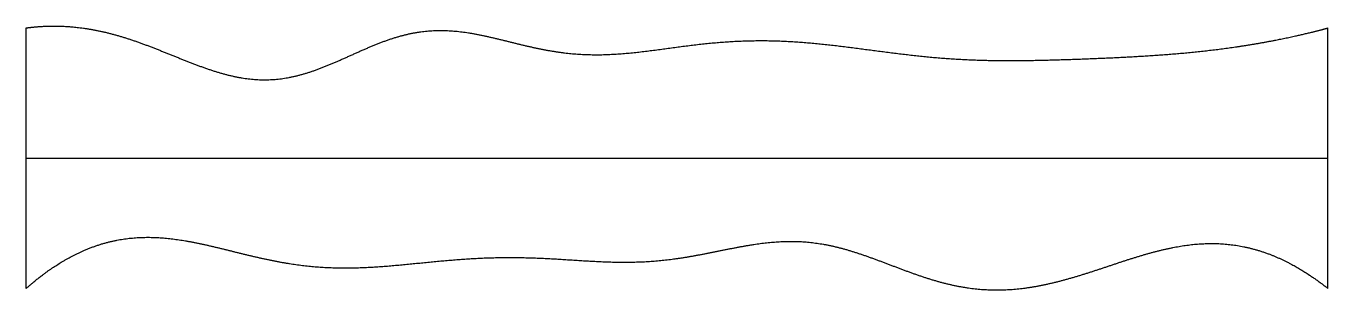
# Model space of a CAD drawing. Header units: millimetres. Extents: x 0 to 10, y 0 to 2.
import ezdxf

# ---------------------------------------------------------------- set-up
doc = ezdxf.new("R2010")
doc.units = ezdxf.units.MM
doc.layers.get('0').update_dxf_attribs({"linetype": 'CONTINUOUS'})

msp = doc.modelspace()

# ---------------------------------------------------------------- linework, layer by layer
for points in [[(0, 2), (0.04, 2.006), (0.12, 2.014), (0.239, 2.019), (0.399, 2.01), (0.599, 1.975), (0.8, 1.917), (1, 1.841), (1.201, 1.758), (1.401, 1.679), (1.6, 1.62), (1.798, 1.593), (1.996, 1.606), (2.192, 1.659), (2.388, 1.74), (2.584, 1.832), (2.78, 1.915), (2.977, 1.971), (3.175, 1.99), (3.375, 1.973), (3.576, 1.93), (3.777, 1.877), (3.978, 1.83), (4.18, 1.799), (4.381, 1.79), (4.582, 1.8), (4.783, 1.823), (4.984, 1.852), (5.185, 1.878), (5.386, 1.897), (5.587, 1.905), (5.788, 1.903), (5.989, 1.89), (6.189, 1.87), (6.39, 1.844), (6.59, 1.817), (6.791, 1.792), (6.991, 1.771), (7.192, 1.757), (7.393, 1.75), (7.594, 1.749), (7.795, 1.752), (7.997, 1.758), (8.198, 1.765), (8.399, 1.774), (8.6, 1.785), (8.801, 1.799), (9.001, 1.817), (9.202, 1.841), (9.402, 1.87), (9.601, 1.906), (9.761, 1.94), (9.881, 1.969), (9.96, 1.989), (10, 2)], [(0, 0), (0, 0.08), (0, 0.24), (0, 0.48), (0, 0.8), (0, 1.2), (0, 1.52), (0, 1.76), (0, 1.92), (0, 2)], [(10, 0), (10, 0.08), (10, 0.24), (10, 0.48), (10, 0.8), (10, 1.2), (10, 1.52), (10, 1.76), (10, 1.92), (10, 2)], [(0, 1), (0.4, 1), (1.2, 1), (2.4, 1), (4, 1), (6, 1), (7.6, 1), (8.8, 1), (9.6, 1), (10, 1)], [(0, 0), (0.039, 0.034), (0.116, 0.099), (0.233, 0.184), (0.389, 0.275), (0.585, 0.352), (0.782, 0.392), (0.98, 0.399), (1.179, 0.378), (1.379, 0.338), (1.579, 0.287), (1.78, 0.237), (1.982, 0.194), (2.183, 0.167), (2.385, 0.155), (2.587, 0.158), (2.789, 0.172), (2.991, 0.192), (3.193, 0.213), (3.395, 0.229), (3.597, 0.239), (3.799, 0.239), (4.001, 0.232), (4.202, 0.218), (4.404, 0.205), (4.606, 0.199), (4.808, 0.205), (5.01, 0.228), (5.213, 0.265), (5.415, 0.308), (5.617, 0.346), (5.817, 0.367), (6.017, 0.362), (6.215, 0.327), (6.413, 0.267), (6.61, 0.192), (6.809, 0.115), (7.008, 0.048), (7.209, 0.002), (7.411, -0.017), (7.614, -0.01), (7.816, 0.023), (8.018, 0.075), (8.219, 0.139), (8.419, 0.208), (8.618, 0.271), (8.816, 0.321), (9.013, 0.349), (9.21, 0.349), (9.407, 0.317), (9.605, 0.25), (9.763, 0.168), (9.881, 0.09), (9.96, 0.031), (10, 0)]]:
    msp.add_open_spline(points, degree=5)

doc.saveas('drawing.dxf')
